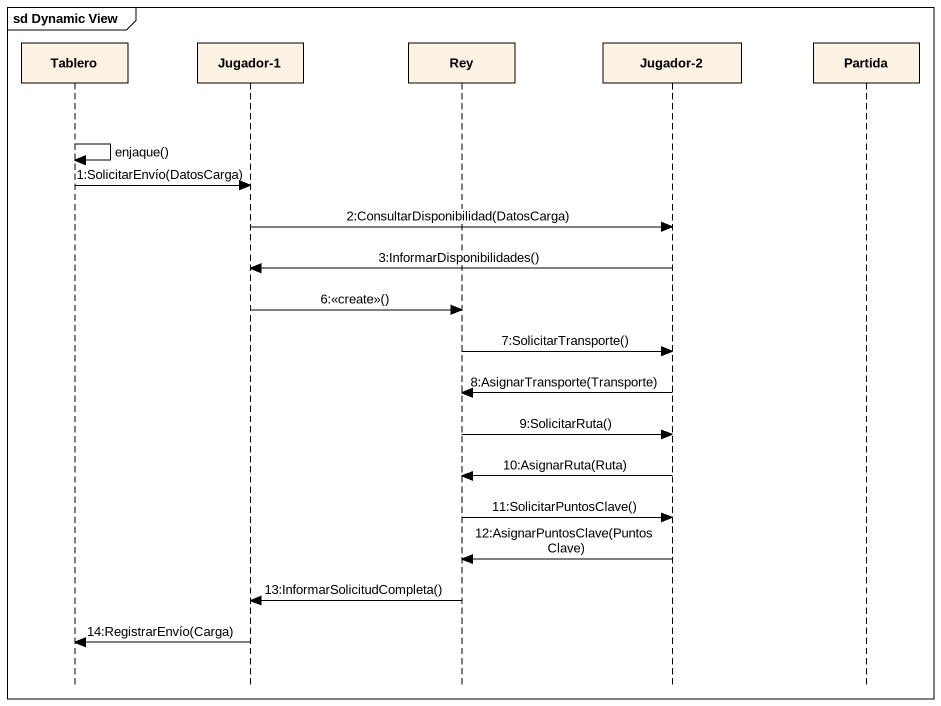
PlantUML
@startuml
mainframe sd Dynamic View
hide footbox
participant Tablero
participant "Jugador-1" as Jugador_1
participant Rey
participant "Jugador-2" as Jugador_2
participant Partida

Tablero -> Tablero : enjaque()
Tablero -> Jugador_1 : 1:SolicitarEnvío(DatosCarga)
Jugador_1 -> Jugador_2 : 2:ConsultarDisponibilidad(DatosCarga)
Jugador_2 -> Jugador_1 : 3:InformarDisponibilidades()
Jugador_1 -> Rey : 6:<<create>>()
Rey -> Jugador_2 : 7:SolicitarTransporte()
Jugador_2 -> Rey : 8:AsignarTransporte(Transporte)
Rey -> Jugador_2 : 9:SolicitarRuta()
Jugador_2 -> Rey : 10:AsignarRuta(Ruta)
Rey -> Jugador_2 : 11:SolicitarPuntosClave()
Jugador_2 -> Rey : 12:AsignarPuntosClave(PuntosClave)
Rey -> Jugador_1 : 13:InformarSolicitudCompleta()
Jugador_1 -> Tablero : 14:RegistrarEnvío(Carga)
@enduml
